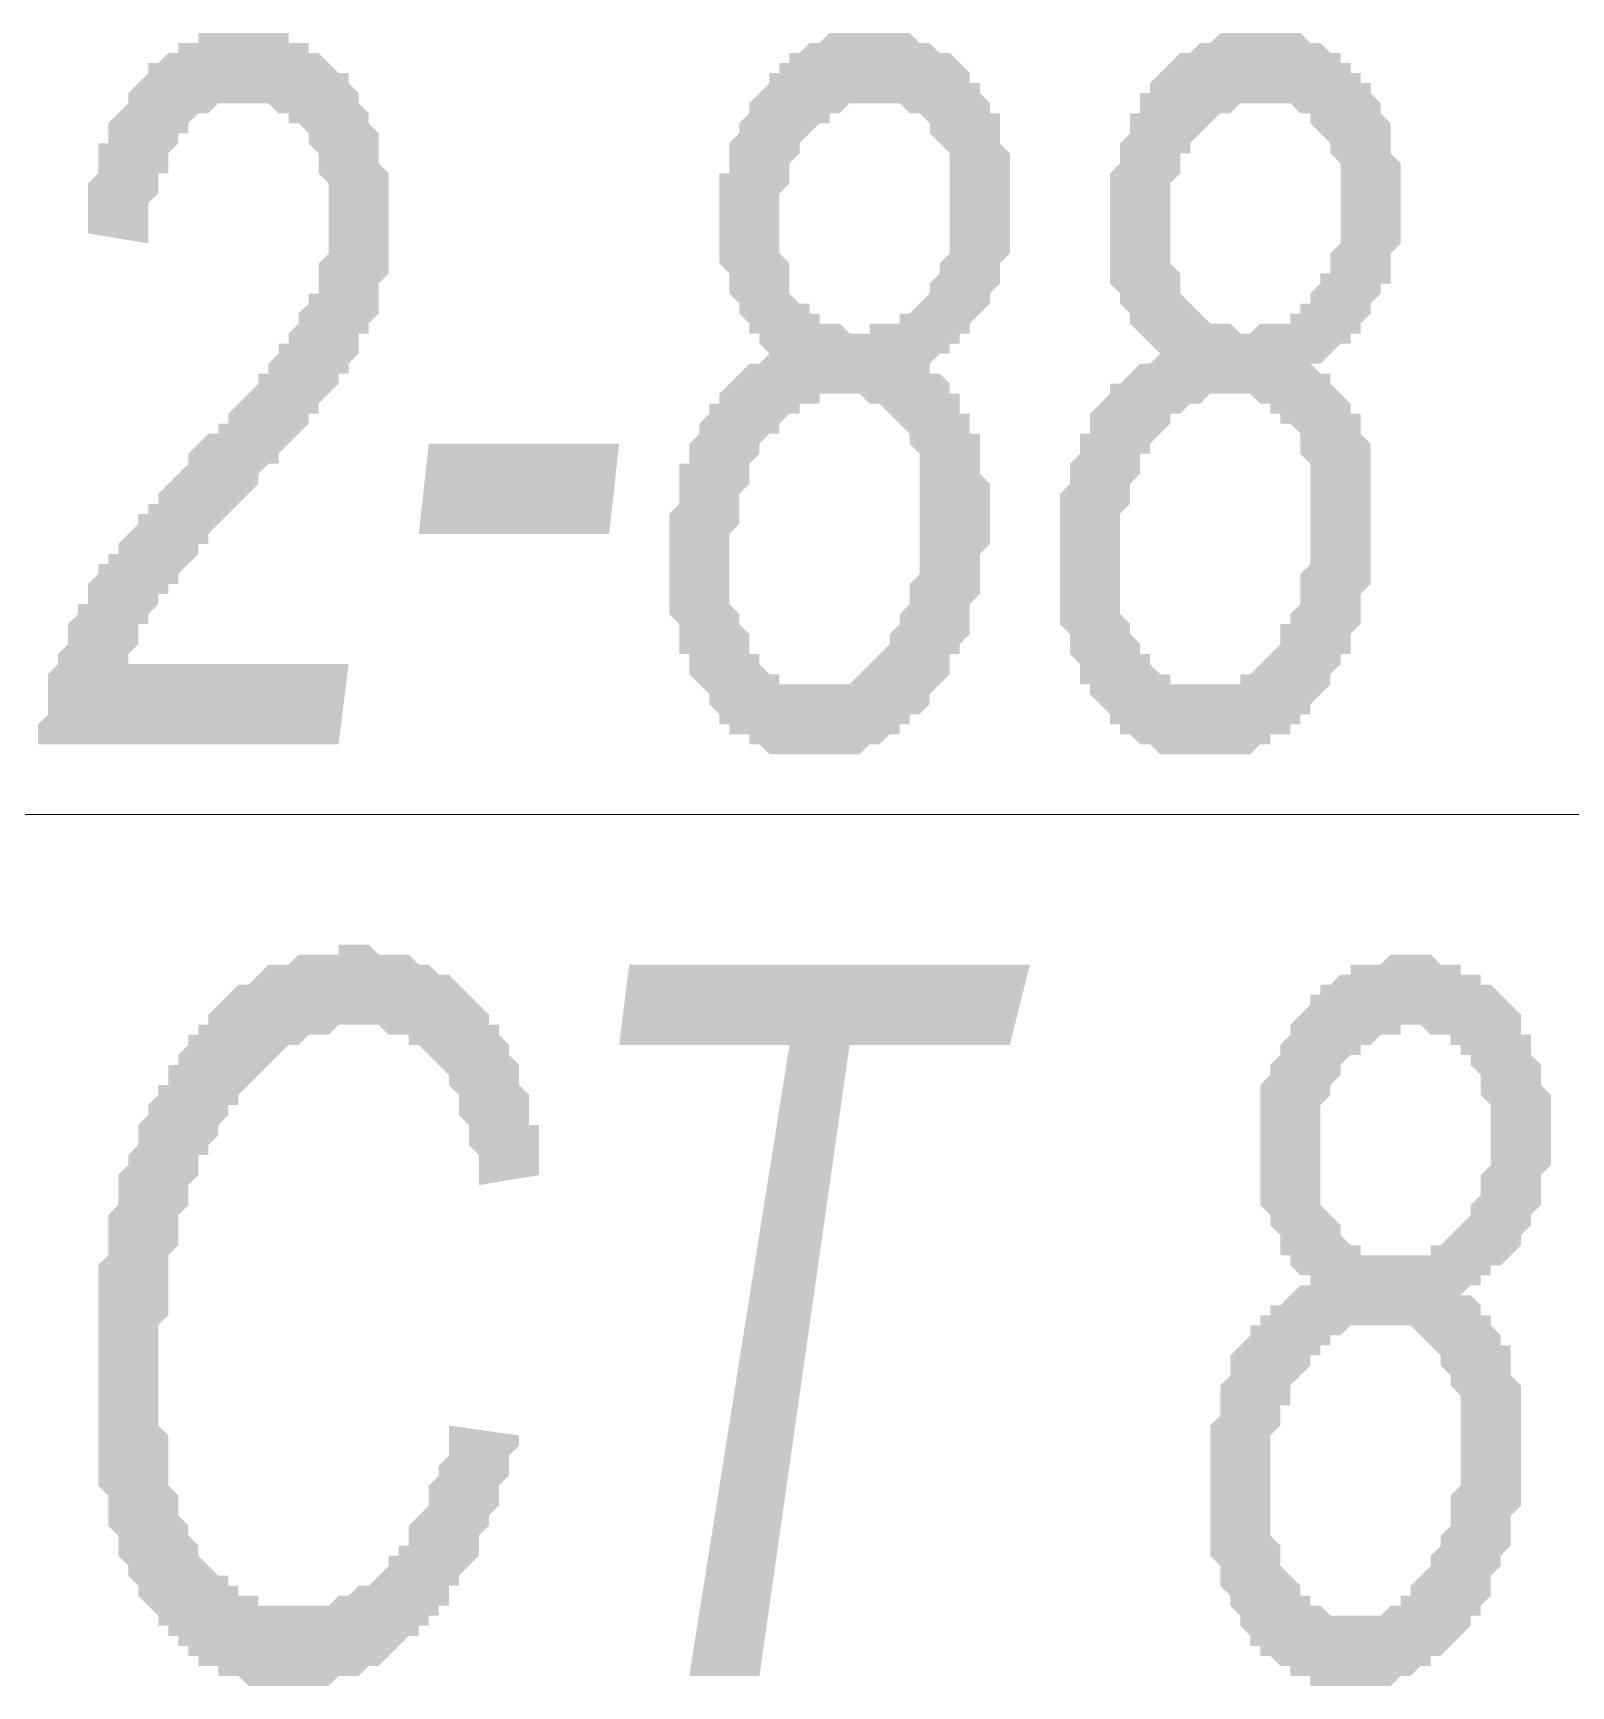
# Model space of a CAD drawing. Header units: millimetres. Extents: x 1372 to 666090, y 1285 to 31551.
# Drawn here: x 533478 to 534119, y 26214 to 26903 of the extents above; entities that cross this region are included whole.
import ezdxf

# ---------------------------------------------------------------- set-up
doc = ezdxf.new("R2010")
doc.units = ezdxf.units.MM
doc.layers.add('PDF _0', color=7, linetype='Continuous')
doc.layers.add('PDF _75-АЗ Штамп', color=7, linetype='Continuous')

msp = doc.modelspace()

# ---------------------------------------------------------------- hatches: boundary and pattern name
at = {"layer": 'PDF _75-АЗ Штамп', "transparency": 33554559}
for points in [[(533480.43, 26606.52), (533480.43, 26610.69), (533480.43, 26614.86), (533484.6, 26619.03), (533484.6, 26623.2), (533484.6, 26627.38), (533484.6, 26631.55), (533484.6, 26635.72), (533488.77, 26639.89), (533488.77, 26644.06), (533488.77, 26644.06), (533492.94, 26648.23), (533492.94, 26648.23), (533492.94, 26652.4), (533492.94, 26656.57), (533497.11, 26660.75), (533497.11, 26664.92), (533501.28, 26664.92), (533501.28, 26669.09), (533501.28, 26673.26), (533505.45, 26677.43), (533505.45, 26681.6), (533509.63, 26681.6), (533509.63, 26685.77), (533509.63, 26685.77), (533513.8, 26685.77), (533513.8, 26689.94), (533513.8, 26689.94), (533517.97, 26694.11), (533517.97, 26694.11), (533522.14, 26698.29), (533522.14, 26702.46), (533526.31, 26702.46), (533526.31, 26706.63), (533530.48, 26706.63), (533530.48, 26710.8), (533534.65, 26714.97), (533534.65, 26714.97), (533538.82, 26719.14), (533542.99, 26723.31), (533542.99, 26727.48), (533547.17, 26731.66), (533551.34, 26735.83), (533555.51, 26735.83), (533555.51, 26740), (533559.68, 26740), (533559.68, 26744.17), (533563.85, 26748.34), (533568.02, 26752.51), (533568.02, 26752.51), (533572.19, 26756.68), (533572.19, 26760.85), (533576.36, 26760.85), (533576.36, 26765.02), (533580.54, 26769.2), (533580.54, 26769.2), (533580.54, 26769.2), (533580.54, 26773.37), (533584.71, 26773.37), (533584.71, 26777.54), (533588.88, 26781.71), (533588.88, 26785.88), (533593.05, 26790.05), (533593.05, 26794.22), (533597.22, 26794.22), (533597.22, 26798.39), (533597.22, 26802.57), (533597.22, 26802.57), (533597.22, 26806.74), (533601.39, 26810.91), (533601.39, 26815.08), (533601.39, 26819.25), (533601.39, 26823.42), (533601.39, 26827.59), (533601.39, 26831.76), (533601.39, 26831.76), (533601.39, 26835.93), (533601.39, 26840.11), (533597.22, 26844.28), (533597.22, 26848.45), (533597.22, 26852.62), (533593.05, 26856.79), (533593.05, 26856.79), (533593.05, 26860.96), (533588.88, 26865.13), (533584.71, 26865.13), (533584.71, 26869.3), (533580.54, 26869.3), (533580.54, 26869.3), (533576.36, 26873.48), (533572.19, 26873.48), (533572.19, 26873.48), (533568.02, 26873.48), (533568.02, 26873.48), (533563.85, 26873.48), (533559.68, 26873.48), (533559.68, 26873.48), (533555.51, 26873.48), (533551.34, 26869.3), (533551.34, 26869.3), (533547.17, 26869.3), (533542.99, 26865.13), (533542.99, 26860.96), (533538.82, 26860.96), (533538.82, 26856.79), (533538.82, 26856.79), (533534.65, 26852.62), (533534.65, 26848.45), (533534.65, 26844.28), (533530.48, 26844.28), (533530.48, 26840.11), (533530.48, 26835.93), (533526.31, 26831.76), (533526.31, 26827.59), (533526.31, 26823.42), (533526.31, 26819.25), (533526.31, 26815.08), (533501.28, 26819.25), (533501.28, 26823.42), (533501.28, 26827.59), (533501.28, 26831.76), (533501.28, 26835.93), (533501.28, 26840.11), (533505.45, 26844.28), (533505.45, 26848.45), (533505.45, 26852.62), (533505.45, 26856.79), (533509.63, 26856.79), (533509.63, 26860.96), (533509.63, 26865.13), (533513.8, 26869.3), (533513.8, 26869.3), (533517.97, 26873.48), (533517.97, 26877.65), (533522.14, 26881.82), (533522.14, 26881.82), (533522.14, 26881.82), (533526.31, 26885.99), (533526.31, 26890.16), (533530.48, 26890.16), (533534.65, 26894.33), (533534.65, 26894.33), (533538.82, 26894.33), (533538.82, 26898.5), (533542.99, 26898.5), (533547.17, 26898.5), (533547.17, 26902.67), (533551.34, 26902.67), (533555.51, 26902.67), (533555.51, 26902.67), (533559.68, 26902.67), (533563.85, 26902.67), (533563.85, 26902.67), (533568.02, 26902.67), (533572.19, 26902.67), (533576.36, 26902.67), (533576.36, 26902.67), (533580.54, 26902.67), (533584.71, 26902.67), (533584.71, 26898.5), (533588.88, 26898.5), (533593.05, 26898.5), (533593.05, 26894.33), (533597.22, 26894.33), (533597.22, 26894.33), (533601.39, 26890.16), (533601.39, 26890.16), (533605.56, 26885.99), (533609.73, 26885.99), (533609.73, 26881.82), (533613.9, 26877.65), (533613.9, 26877.65), (533613.9, 26873.48), (533618.08, 26869.3), (533618.08, 26865.13), (533618.08, 26865.13), (533622.25, 26860.96), (533622.25, 26856.79), (533622.25, 26852.62), (533622.25, 26848.45), (533626.42, 26844.28), (533626.42, 26840.11), (533626.42, 26835.93), (533626.42, 26831.76), (533626.42, 26827.59), (533626.42, 26823.42), (533626.42, 26823.42), (533626.42, 26819.25), (533626.42, 26815.08), (533626.42, 26810.91), (533626.42, 26810.91), (533626.42, 26806.74), (533626.42, 26802.57), (533622.25, 26798.39), (533622.25, 26794.22), (533622.25, 26790.05), (533622.25, 26785.88), (533618.08, 26781.71), (533618.08, 26777.54), (533613.9, 26777.54), (533613.9, 26773.37), (533613.9, 26769.2), (533613.9, 26769.2), (533609.73, 26765.02), (533609.73, 26765.02), (533609.73, 26760.85), (533609.73, 26760.85), (533605.56, 26760.85), (533605.56, 26756.68), (533605.56, 26756.68), (533601.39, 26752.51), (533601.39, 26752.51), (533597.22, 26748.34), (533597.22, 26744.17), (533593.05, 26744.17), (533593.05, 26740), (533588.88, 26735.83), (533588.88, 26735.83), (533584.71, 26731.66), (533580.54, 26727.48), (533580.54, 26723.31), (533576.36, 26723.31), (533572.19, 26719.14), (533572.19, 26714.97), (533568.02, 26710.8), (533563.85, 26706.63), (533559.68, 26702.46), (533559.68, 26702.46), (533555.51, 26698.29), (533551.34, 26694.11), (533551.34, 26689.94), (533547.17, 26689.94), (533547.17, 26685.77), (533542.99, 26681.6), (533542.99, 26681.6), (533538.82, 26677.43), (533538.82, 26673.26), (533534.65, 26673.26), (533534.65, 26669.09), (533530.48, 26669.09), (533530.48, 26664.92), (533526.31, 26660.75), (533526.31, 26656.57), (533522.14, 26656.57), (533522.14, 26652.4), (533522.14, 26648.23), (533517.97, 26644.06), (533517.97, 26644.06), (533517.97, 26639.89), (533609.73, 26639.89), (533605.56, 26606.52)], [(533651.45, 26322.88), (533680.64, 26318.71), (533680.64, 26314.54), (533676.47, 26310.37), (533676.47, 26306.2), (533676.47, 26302.02), (533672.3, 26297.85), (533672.3, 26293.68), (533672.3, 26289.51), (533668.13, 26285.34), (533668.13, 26281.17), (533668.13, 26281.17), (533663.96, 26277), (533663.96, 26272.83), (533663.96, 26268.65), (533659.79, 26264.48), (533659.79, 26264.48), (533655.62, 26260.31), (533655.62, 26256.14), (533651.45, 26256.14), (533651.45, 26251.97), (533651.45, 26247.8), (533647.27, 26247.8), (533647.27, 26243.63), (533643.1, 26243.63), (533643.1, 26239.46), (533638.93, 26239.46), (533638.93, 26235.29), (533634.76, 26235.29), (533630.59, 26231.11), (533630.59, 26231.11), (533626.42, 26226.94), (533626.42, 26226.94), (533622.25, 26222.77), (533618.08, 26222.77), (533618.08, 26222.77), (533613.9, 26218.6), (533609.73, 26218.6), (533609.73, 26218.6), (533605.56, 26218.6), (533601.39, 26214.43), (533601.39, 26214.43), (533597.22, 26214.43), (533593.05, 26214.43), (533593.05, 26214.43), (533588.88, 26214.43), (533584.71, 26214.43), (533584.71, 26214.43), (533584.71, 26214.43), (533580.54, 26214.43), (533576.36, 26214.43), (533572.19, 26214.43), (533572.19, 26214.43), (533568.02, 26214.43), (533563.85, 26218.6), (533563.85, 26218.6), (533559.68, 26218.6), (533555.51, 26218.6), (533555.51, 26222.77), (533551.34, 26222.77), (533547.17, 26222.77), (533547.17, 26226.94), (533542.99, 26226.94), (533542.99, 26231.11), (533538.82, 26231.11), (533538.82, 26235.29), (533534.65, 26235.29), (533534.65, 26239.46), (533530.48, 26239.46), (533530.48, 26243.63), (533526.31, 26247.8), (533526.31, 26247.8), (533526.31, 26247.8), (533522.14, 26251.97), (533522.14, 26256.14), (533517.97, 26260.31), (533517.97, 26260.31), (533517.97, 26264.48), (533513.8, 26268.65), (533513.8, 26272.83), (533513.8, 26272.83), (533513.8, 26277), (533509.63, 26281.17), (533509.63, 26285.34), (533509.63, 26289.51), (533509.63, 26293.68), (533505.45, 26297.85), (533505.45, 26302.02), (533505.45, 26306.2), (533505.45, 26310.37), (533505.45, 26314.54), (533505.45, 26318.71), (533505.45, 26322.88), (533505.45, 26327.05), (533505.45, 26331.22), (533505.45, 26335.39), (533505.45, 26339.56), (533505.45, 26343.74), (533505.45, 26347.91), (533505.45, 26352.08), (533505.45, 26356.25), (533505.45, 26360.42), (533505.45, 26364.59), (533505.45, 26368.76), (533505.45, 26372.93), (533505.45, 26377.11), (533505.45, 26381.28), (533505.45, 26385.45), (533505.45, 26389.62), (533509.63, 26393.79), (533509.63, 26397.96), (533509.63, 26402.13), (533509.63, 26406.3), (533509.63, 26406.3), (533509.63, 26410.47), (533513.8, 26414.65), (533513.8, 26418.82), (533513.8, 26422.99), (533513.8, 26427.16), (533517.97, 26431.33), (533517.97, 26435.5), (533517.97, 26435.5), (533522.14, 26439.67), (533522.14, 26443.84), (533522.14, 26448.02), (533526.31, 26452.19), (533526.31, 26452.19), (533526.31, 26456.36), (533530.48, 26460.53), (533530.48, 26464.7), (533534.65, 26464.7), (533534.65, 26468.87), (533534.65, 26473.04), (533538.82, 26473.04), (533538.82, 26477.21), (533542.99, 26481.38), (533542.99, 26485.56), (533547.17, 26485.56), (533547.17, 26489.73), (533551.34, 26489.73), (533551.34, 26493.9), (533555.51, 26498.07), (533555.51, 26498.07), (533559.68, 26502.24), (533559.68, 26502.24), (533563.85, 26506.41), (533568.02, 26506.41), (533568.02, 26506.41), (533572.19, 26510.58), (533572.19, 26510.58), (533576.36, 26514.75), (533580.54, 26514.75), (533580.54, 26514.75), (533584.71, 26514.75), (533588.88, 26518.93), (533588.88, 26518.93), (533593.05, 26518.93), (533597.22, 26518.93), (533597.22, 26518.93), (533601.39, 26518.93), (533605.56, 26518.93), (533605.56, 26523.1), (533609.73, 26523.1), (533613.9, 26523.1), (533613.9, 26523.1), (533618.08, 26523.1), (533622.25, 26518.93), (533626.42, 26518.93), (533626.42, 26518.93), (533630.59, 26518.93), (533634.76, 26518.93), (533634.76, 26518.93), (533638.93, 26514.75), (533643.1, 26514.75), (533643.1, 26514.75), (533647.27, 26510.58), (533651.45, 26510.58), (533651.45, 26510.58), (533655.62, 26506.41), (533655.62, 26506.41), (533659.79, 26502.24), (533659.79, 26502.24), (533663.96, 26498.07), (533663.96, 26498.07), (533663.96, 26498.07), (533668.13, 26493.9), (533668.13, 26489.73), (533672.3, 26489.73), (533672.3, 26485.56), (533676.47, 26481.38), (533676.47, 26477.21), (533676.47, 26477.21), (533680.64, 26473.04), (533680.64, 26468.87), (533680.64, 26464.7), (533684.81, 26460.53), (533684.81, 26456.36), (533684.81, 26452.19), (533684.81, 26448.02), (533688.99, 26448.02), (533688.99, 26443.84), (533688.99, 26439.67), (533688.99, 26435.5), (533688.99, 26427.16), (533688.99, 26427.16), (533663.96, 26422.99), (533663.96, 26427.16), (533663.96, 26435.5), (533659.79, 26439.67), (533659.79, 26443.84), (533659.79, 26448.02), (533659.79, 26448.02), (533655.62, 26452.19), (533655.62, 26456.36), (533655.62, 26460.53), (533651.45, 26464.7), (533651.45, 26464.7), (533651.45, 26468.87), (533647.27, 26473.04), (533647.27, 26473.04), (533643.1, 26477.21), (533643.1, 26477.21), (533638.93, 26481.38), (533638.93, 26481.38), (533634.76, 26481.38), (533634.76, 26485.56), (533630.59, 26485.56), (533626.42, 26485.56), (533626.42, 26485.56), (533622.25, 26489.73), (533618.08, 26489.73), (533613.9, 26489.73), (533613.9, 26489.73), (533609.73, 26489.73), (533609.73, 26489.73), (533605.56, 26489.73), (533601.39, 26485.56), (533601.39, 26485.56), (533597.22, 26485.56), (533593.05, 26485.56), (533593.05, 26485.56), (533588.88, 26481.38), (533584.71, 26481.38), (533584.71, 26481.38), (533580.54, 26477.21), (533580.54, 26477.21), (533576.36, 26473.04), (533576.36, 26473.04), (533572.19, 26468.87), (533572.19, 26468.87), (533568.02, 26464.7), (533568.02, 26464.7), (533563.85, 26460.53), (533563.85, 26456.36), (533559.68, 26456.36), (533559.68, 26452.19), (533555.51, 26448.02), (533555.51, 26443.84), (533551.34, 26439.67), (533551.34, 26439.67), (533551.34, 26435.5), (533547.17, 26435.5), (533547.17, 26431.33), (533547.17, 26427.16), (533542.99, 26422.99), (533542.99, 26418.82), (533542.99, 26414.65), (533542.99, 26414.65), (533538.82, 26410.47), (533538.82, 26406.3), (533538.82, 26402.13), (533538.82, 26397.96), (533534.65, 26393.79), (533534.65, 26389.62), (533534.65, 26385.45), (533534.65, 26381.28), (533534.65, 26377.11), (533534.65, 26372.93), (533534.65, 26368.76), (533530.48, 26364.59), (533530.48, 26360.42), (533530.48, 26356.25), (533530.48, 26352.08), (533530.48, 26347.91), (533530.48, 26343.74), (533530.48, 26339.56), (533530.48, 26335.39), (533530.48, 26331.22), (533530.48, 26327.05), (533530.48, 26322.88), (533534.65, 26318.71), (533534.65, 26314.54), (533534.65, 26310.37), (533534.65, 26306.2), (533534.65, 26302.02), (533534.65, 26297.85), (533538.82, 26293.68), (533538.82, 26289.51), (533538.82, 26289.51), (533538.82, 26285.34), (533542.99, 26281.17), (533542.99, 26277), (533542.99, 26277), (533547.17, 26272.83), (533547.17, 26272.83), (533547.17, 26268.65), (533551.34, 26264.48), (533551.34, 26264.48), (533555.51, 26260.31), (533559.68, 26260.31), (533559.68, 26256.14), (533563.85, 26256.14), (533563.85, 26251.97), (533568.02, 26251.97), (533572.19, 26251.97), (533572.19, 26247.8), (533576.36, 26247.8), (533580.54, 26247.8), (533580.54, 26247.8), (533584.71, 26247.8), (533588.88, 26247.8), (533588.88, 26247.8), (533593.05, 26247.8), (533593.05, 26247.8), (533597.22, 26247.8), (533601.39, 26247.8), (533601.39, 26247.8), (533605.56, 26251.97), (533605.56, 26251.97), (533609.73, 26251.97), (533613.9, 26256.14), (533613.9, 26256.14), (533618.08, 26256.14), (533622.25, 26260.31), (533622.25, 26260.31), (533626.42, 26264.48), (533626.42, 26268.65), (533630.59, 26268.65), (533630.59, 26272.83), (533634.76, 26272.83), (533634.76, 26277), (533634.76, 26281.17), (533638.93, 26285.34), (533638.93, 26285.34), (533643.1, 26289.51), (533643.1, 26293.68), (533643.1, 26297.85), (533647.27, 26302.02), (533647.27, 26306.2), (533647.27, 26306.2), (533651.45, 26310.37), (533651.45, 26314.54), (533651.45, 26318.71), (533651.45, 26322.88)], [(533751.55, 26218.6), (533793.27, 26481.38), (533722.36, 26481.38), (533726.53, 26514.75), (533893.37, 26514.75), (533885.03, 26481.38), (533818.29, 26481.38), (533780.75, 26218.6)]]:
    msp.add_hatch(color=256, dxfattribs=at).paths.add_polyline_path(points)
h = msp.add_hatch(color=256, dxfattribs=at)
h.paths.add_polyline_path([(533789.09, 26769.2), (533784.92, 26769.2), (533780.75, 26773.37), (533780.75, 26777.54), (533776.58, 26777.54), (533776.58, 26781.71), (533772.41, 26785.88), (533772.41, 26785.88), (533772.41, 26790.05), (533768.24, 26794.22), (533768.24, 26794.22), (533768.24, 26798.39), (533768.24, 26802.57), (533764.07, 26806.74), (533764.07, 26810.91), (533764.07, 26815.08), (533764.07, 26819.25), (533764.07, 26823.42), (533764.07, 26827.59), (533764.07, 26831.76), (533764.07, 26835.93), (533764.07, 26840.11), (533764.07, 26844.28), (533768.24, 26844.28), (533768.24, 26848.45), (533768.24, 26852.62), (533768.24, 26856.79), (533772.41, 26860.96), (533772.41, 26865.13), (533776.58, 26869.3), (533776.58, 26869.3), (533776.58, 26873.48), (533780.75, 26877.65), (533780.75, 26877.65), (533784.92, 26881.82), (533784.92, 26885.99), (533789.09, 26885.99), (533789.09, 26890.16), (533793.27, 26890.16), (533793.27, 26894.33), (533797.44, 26894.33), (533797.44, 26894.33), (533801.61, 26898.5), (533805.78, 26898.5), (533805.78, 26898.5), (533809.95, 26902.67), (533814.12, 26902.67), (533814.12, 26902.67), (533818.29, 26902.67), (533822.46, 26902.67), (533822.46, 26902.67), (533826.63, 26902.67), (533830.81, 26902.67), (533834.98, 26902.67), (533834.98, 26902.67), (533839.15, 26902.67), (533843.32, 26902.67), (533843.32, 26902.67), (533847.49, 26898.5), (533851.66, 26898.5), (533851.66, 26898.5), (533855.83, 26894.33), (533860, 26894.33), (533860, 26894.33), (533864.18, 26890.16), (533864.18, 26890.16), (533868.35, 26885.99), (533868.35, 26885.99), (533868.35, 26881.82), (533872.52, 26881.82), (533872.52, 26877.65), (533876.69, 26873.48), (533876.69, 26869.3), (533880.86, 26869.3), (533880.86, 26865.13), (533880.86, 26860.96), (533880.86, 26856.79), (533885.03, 26852.62), (533885.03, 26848.45), (533885.03, 26844.28), (533885.03, 26840.11), (533885.03, 26835.93), (533885.03, 26831.76), (533885.03, 26831.76), (533885.03, 26827.59), (533885.03, 26823.42), (533885.03, 26819.25), (533885.03, 26815.08), (533885.03, 26810.91), (533880.86, 26806.74), (533880.86, 26802.57), (533880.86, 26798.39), (533880.86, 26798.39), (533876.69, 26794.22), (533876.69, 26794.22), (533876.69, 26790.05), (533872.52, 26785.88), (533872.52, 26785.88), (533868.35, 26781.71), (533868.35, 26777.54), (533864.18, 26777.54), (533864.18, 26773.37), (533860, 26773.37), (533860, 26769.2), (533855.83, 26769.2), (533851.66, 26765.02), (533851.66, 26765.02), (533851.66, 26760.85), (533855.83, 26760.85), (533860, 26756.68), (533860, 26752.51), (533864.18, 26752.51), (533864.18, 26748.34), (533864.18, 26744.17), (533868.35, 26744.17), (533868.35, 26740), (533868.35, 26735.83), (533872.52, 26735.83), (533872.52, 26731.66), (533872.52, 26727.48), (533872.52, 26723.31), (533872.52, 26719.14), (533876.69, 26714.97), (533876.69, 26710.8), (533876.69, 26706.63), (533876.69, 26702.46), (533876.69, 26698.29), (533876.69, 26694.11), (533876.69, 26689.94), (533872.52, 26685.77), (533872.52, 26681.6), (533872.52, 26677.43), (533872.52, 26673.26), (533872.52, 26673.26), (533872.52, 26669.09), (533868.35, 26664.92), (533868.35, 26660.75), (533868.35, 26656.57), (533868.35, 26652.4), (533864.18, 26648.23), (533864.18, 26644.06), (533860, 26644.06), (533860, 26639.89), (533860, 26635.72), (533855.83, 26631.55), (533855.83, 26631.55), (533851.66, 26627.38), (533851.66, 26627.38), (533851.66, 26623.2), (533847.49, 26619.03), (533843.32, 26619.03), (533843.32, 26614.86), (533839.15, 26614.86), (533839.15, 26610.69), (533834.98, 26610.69), (533834.98, 26610.69), (533830.81, 26606.52), (533826.63, 26606.52), (533826.63, 26606.52), (533822.46, 26602.35), (533822.46, 26602.35), (533818.29, 26602.35), (533814.12, 26602.35), (533809.95, 26602.35), (533809.95, 26602.35), (533805.78, 26602.35), (533801.61, 26602.35), (533801.61, 26602.35), (533797.44, 26602.35), (533793.27, 26602.35), (533789.09, 26602.35), (533789.09, 26602.35), (533784.92, 26602.35), (533780.75, 26606.52), (533780.75, 26606.52), (533776.58, 26606.52), (533776.58, 26610.69), (533772.41, 26610.69), (533768.24, 26610.69), (533768.24, 26614.86), (533764.07, 26614.86), (533764.07, 26619.03), (533759.9, 26623.2), (533759.9, 26623.2), (533759.9, 26627.38), (533755.72, 26631.55), (533755.72, 26631.55), (533751.55, 26635.72), (533751.55, 26639.89), (533751.55, 26644.06), (533747.38, 26644.06), (533747.38, 26648.23), (533747.38, 26652.4), (533747.38, 26656.57), (533743.21, 26660.75), (533743.21, 26664.92), (533743.21, 26669.09), (533743.21, 26673.26), (533743.21, 26677.43), (533743.21, 26681.6), (533743.21, 26685.77), (533743.21, 26689.94), (533743.21, 26694.11), (533743.21, 26698.29), (533743.21, 26702.46), (533747.38, 26706.63), (533747.38, 26710.8), (533747.38, 26714.97), (533747.38, 26719.14), (533747.38, 26723.31), (533751.55, 26723.31), (533751.55, 26727.48), (533751.55, 26731.66), (533755.72, 26735.83), (533755.72, 26735.83), (533755.72, 26740), (533759.9, 26744.17), (533759.9, 26748.34), (533764.07, 26748.34), (533764.07, 26752.51), (533768.24, 26756.68), (533768.24, 26756.68), (533772.41, 26760.85), (533772.41, 26760.85), (533776.58, 26765.02), (533780.75, 26765.02), (533780.75, 26765.02), (533784.92, 26769.2), (533789.09, 26769.2)], flags=0)
h.paths.add_polyline_path([(533789.09, 26823.42), (533789.09, 26815.08), (533789.09, 26810.91), (533789.09, 26810.91), (533793.27, 26806.74), (533793.27, 26802.57), (533793.27, 26798.39), (533793.27, 26794.22), (533797.44, 26790.05), (533797.44, 26790.05), (533801.61, 26790.05), (533801.61, 26785.88), (533805.78, 26785.88), (533805.78, 26781.71), (533809.95, 26781.71), (533814.12, 26781.71), (533814.12, 26781.71), (533818.29, 26777.54), (533822.46, 26777.54), (533822.46, 26777.54), (533826.63, 26777.54), (533826.63, 26781.71), (533830.81, 26781.71), (533834.98, 26781.71), (533834.98, 26781.71), (533839.15, 26781.71), (533839.15, 26785.88), (533843.32, 26785.88), (533847.49, 26790.05), (533847.49, 26790.05), (533851.66, 26794.22), (533851.66, 26794.22), (533851.66, 26798.39), (533855.83, 26802.57), (533855.83, 26802.57), (533855.83, 26806.74), (533860, 26810.91), (533860, 26815.08), (533860, 26819.25), (533860, 26823.42), (533860, 26827.59), (533860, 26831.76), (533860, 26831.76), (533860, 26835.93), (533860, 26840.11), (533860, 26844.28), (533860, 26848.45), (533860, 26852.62), (533855.83, 26856.79), (533855.83, 26856.79), (533851.66, 26860.96), (533851.66, 26860.96), (533851.66, 26865.13), (533847.49, 26869.3), (533847.49, 26869.3), (533843.32, 26869.3), (533839.15, 26873.48), (533839.15, 26873.48), (533834.98, 26873.48), (533830.81, 26873.48), (533830.81, 26873.48), (533830.81, 26873.48), (533826.63, 26873.48), (533822.46, 26873.48), (533818.29, 26873.48), (533818.29, 26873.48), (533814.12, 26869.3), (533809.95, 26869.3), (533809.95, 26869.3), (533809.95, 26865.13), (533805.78, 26865.13), (533801.61, 26860.96), (533801.61, 26860.96), (533797.44, 26856.79), (533797.44, 26852.62), (533797.44, 26852.62), (533793.27, 26848.45), (533793.27, 26848.45), (533793.27, 26844.28), (533793.27, 26840.11), (533789.09, 26835.93), (533789.09, 26831.76), (533789.09, 26827.59), (533789.09, 26823.42), (533789.09, 26823.42)], flags=0)
h.paths.add_polyline_path([(533768.24, 26677.43), (533768.24, 26673.26), (533768.24, 26669.09), (533768.24, 26664.92), (533772.41, 26660.75), (533772.41, 26656.57), (533772.41, 26656.57), (533772.41, 26656.57), (533776.58, 26652.4), (533776.58, 26648.23), (533776.58, 26644.06), (533780.75, 26644.06), (533780.75, 26639.89), (533784.92, 26635.72), (533784.92, 26635.72), (533789.09, 26635.72), (533789.09, 26631.55), (533793.27, 26631.55), (533797.44, 26631.55), (533797.44, 26631.55), (533801.61, 26631.55), (533805.78, 26631.55), (533805.78, 26631.55), (533809.95, 26631.55), (533809.95, 26631.55), (533814.12, 26631.55), (533818.29, 26631.55), (533818.29, 26631.55), (533822.46, 26635.72), (533822.46, 26635.72), (533826.63, 26639.89), (533826.63, 26639.89), (533830.81, 26644.06), (533830.81, 26644.06), (533834.98, 26648.23), (533834.98, 26652.4), (533839.15, 26656.57), (533839.15, 26656.57), (533839.15, 26660.75), (533843.32, 26664.92), (533843.32, 26669.09), (533843.32, 26673.26), (533847.49, 26677.43), (533847.49, 26681.6), (533847.49, 26685.77), (533847.49, 26685.77), (533847.49, 26689.94), (533847.49, 26694.11), (533847.49, 26698.29), (533847.49, 26702.46), (533847.49, 26706.63), (533847.49, 26710.8), (533847.49, 26714.97), (533847.49, 26719.14), (533847.49, 26723.31), (533847.49, 26723.31), (533847.49, 26727.48), (533843.32, 26731.66), (533843.32, 26735.83), (533839.15, 26740), (533839.15, 26740), (533839.15, 26740), (533834.98, 26744.17), (533834.98, 26744.17), (533830.81, 26748.34), (533826.63, 26748.34), (533826.63, 26748.34), (533822.46, 26752.51), (533818.29, 26752.51), (533818.29, 26752.51), (533814.12, 26752.51), (533814.12, 26752.51), (533809.95, 26752.51), (533805.78, 26752.51), (533805.78, 26748.34), (533801.61, 26748.34), (533797.44, 26748.34), (533797.44, 26744.17), (533793.27, 26744.17), (533793.27, 26744.17), (533789.09, 26740), (533789.09, 26735.83), (533784.92, 26735.83), (533780.75, 26731.66), (533780.75, 26731.66), (533780.75, 26727.48), (533780.75, 26727.48), (533776.58, 26723.31), (533776.58, 26719.14), (533776.58, 26714.97), (533772.41, 26710.8), (533772.41, 26706.63), (533772.41, 26706.63), (533772.41, 26702.46), (533772.41, 26698.29), (533768.24, 26694.11), (533768.24, 26689.94), (533768.24, 26685.77), (533768.24, 26681.6), (533768.24, 26677.43)], flags=0)
h = msp.add_hatch(color=256, dxfattribs=at)
h.paths.add_polyline_path([(533947.6, 26769.2), (533947.6, 26769.2), (533943.43, 26773.37), (533939.26, 26777.54), (533939.26, 26777.54), (533935.09, 26781.71), (533935.09, 26785.88), (533935.09, 26785.88), (533930.91, 26790.05), (533930.91, 26794.22), (533930.91, 26794.22), (533926.74, 26798.39), (533926.74, 26802.57), (533926.74, 26806.74), (533926.74, 26810.91), (533926.74, 26815.08), (533926.74, 26819.25), (533926.74, 26823.42), (533926.74, 26827.59), (533926.74, 26831.76), (533926.74, 26835.93), (533926.74, 26840.11), (533926.74, 26844.28), (533926.74, 26844.28), (533930.91, 26848.45), (533930.91, 26852.62), (533930.91, 26856.79), (533935.09, 26860.96), (533935.09, 26865.13), (533935.09, 26869.3), (533939.26, 26869.3), (533939.26, 26873.48), (533939.26, 26877.65), (533943.43, 26877.65), (533943.43, 26881.82), (533947.6, 26885.99), (533947.6, 26885.99), (533951.77, 26890.16), (533951.77, 26890.16), (533955.94, 26894.33), (533960.11, 26894.33), (533960.11, 26894.33), (533964.28, 26898.5), (533964.28, 26898.5), (533968.45, 26898.5), (533972.63, 26902.67), (533972.63, 26902.67), (533976.8, 26902.67), (533980.97, 26902.67), (533980.97, 26902.67), (533985.14, 26902.67), (533989.31, 26902.67), (533993.48, 26902.67), (533993.48, 26902.67), (533997.65, 26902.67), (534001.82, 26902.67), (534006, 26902.67), (534006, 26902.67), (534010.17, 26898.5), (534014.34, 26898.5), (534014.34, 26898.5), (534018.51, 26894.33), (534018.51, 26894.33), (534022.68, 26894.33), (534022.68, 26890.16), (534026.85, 26890.16), (534026.85, 26885.99), (534031.02, 26885.99), (534031.02, 26881.82), (534035.19, 26881.82), (534035.19, 26877.65), (534039.36, 26873.48), (534039.36, 26869.3), (534039.36, 26869.3), (534043.54, 26865.13), (534043.54, 26860.96), (534043.54, 26856.79), (534043.54, 26852.62), (534047.71, 26848.45), (534047.71, 26844.28), (534047.71, 26840.11), (534047.71, 26835.93), (534047.71, 26831.76), (534047.71, 26831.76), (534047.71, 26827.59), (534047.71, 26823.42), (534047.71, 26819.25), (534047.71, 26815.08), (534043.54, 26810.91), (534043.54, 26806.74), (534043.54, 26802.57), (534043.54, 26798.39), (534039.36, 26798.39), (534039.36, 26794.22), (534039.36, 26794.22), (534035.19, 26790.05), (534035.19, 26785.88), (534035.19, 26785.88), (534031.02, 26781.71), (534031.02, 26777.54), (534026.85, 26777.54), (534026.85, 26773.37), (534022.68, 26773.37), (534018.51, 26769.2), (534018.51, 26769.2), (534014.34, 26765.02), (534010.17, 26765.02), (534014.34, 26760.85), (534018.51, 26760.85), (534018.51, 26756.68), (534022.68, 26752.51), (534022.68, 26752.51), (534026.85, 26748.34), (534026.85, 26744.17), (534031.02, 26744.17), (534031.02, 26740), (534031.02, 26735.83), (534031.02, 26735.83), (534035.19, 26731.66), (534035.19, 26727.48), (534035.19, 26723.31), (534035.19, 26719.14), (534035.19, 26714.97), (534035.19, 26710.8), (534035.19, 26706.63), (534035.19, 26702.46), (534035.19, 26698.29), (534035.19, 26694.11), (534035.19, 26689.94), (534035.19, 26685.77), (534035.19, 26681.6), (534035.19, 26677.43), (534035.19, 26673.26), (534035.19, 26673.26), (534031.02, 26669.09), (534031.02, 26664.92), (534031.02, 26660.75), (534031.02, 26656.57), (534026.85, 26652.4), (534026.85, 26648.23), (534026.85, 26644.06), (534022.68, 26644.06), (534022.68, 26639.89), (534018.51, 26635.72), (534018.51, 26631.55), (534018.51, 26631.55), (534014.34, 26627.38), (534014.34, 26627.38), (534010.17, 26623.2), (534010.17, 26619.03), (534006, 26619.03), (534006, 26614.86), (534001.82, 26614.86), (534001.82, 26610.69), (533997.65, 26610.69), (533993.48, 26610.69), (533993.48, 26606.52), (533989.31, 26606.52), (533989.31, 26606.52), (533985.14, 26602.35), (533980.97, 26602.35), (533980.97, 26602.35), (533976.8, 26602.35), (533972.63, 26602.35), (533968.45, 26602.35), (533968.45, 26602.35), (533964.28, 26602.35), (533960.11, 26602.35), (533960.11, 26602.35), (533955.94, 26602.35), (533951.77, 26602.35), (533947.6, 26602.35), (533947.6, 26602.35), (533943.43, 26606.52), (533943.43, 26606.52), (533939.26, 26606.52), (533935.09, 26610.69), (533935.09, 26610.69), (533930.91, 26610.69), (533930.91, 26614.86), (533926.74, 26614.86), (533926.74, 26619.03), (533922.57, 26623.2), (533922.57, 26623.2), (533918.4, 26627.38), (533918.4, 26631.55), (533914.23, 26631.55), (533914.23, 26635.72), (533914.23, 26639.89), (533910.06, 26644.06), (533910.06, 26644.06), (533910.06, 26648.23), (533910.06, 26652.4), (533905.89, 26656.57), (533905.89, 26660.75), (533905.89, 26664.92), (533905.89, 26669.09), (533905.89, 26673.26), (533905.89, 26677.43), (533905.89, 26681.6), (533905.89, 26685.77), (533905.89, 26689.94), (533905.89, 26694.11), (533905.89, 26698.29), (533905.89, 26702.46), (533905.89, 26706.63), (533905.89, 26710.8), (533910.06, 26714.97), (533910.06, 26719.14), (533910.06, 26723.31), (533910.06, 26723.31), (533914.23, 26727.48), (533914.23, 26731.66), (533914.23, 26735.83), (533918.4, 26735.83), (533918.4, 26740), (533918.4, 26744.17), (533922.57, 26748.34), (533922.57, 26748.34), (533926.74, 26752.51), (533926.74, 26756.68), (533930.91, 26756.68), (533935.09, 26760.85), (533935.09, 26760.85), (533939.26, 26765.02), (533939.26, 26765.02), (533943.43, 26765.02), (533947.6, 26769.2), (533947.6, 26769.2)], flags=0)
h.paths.add_polyline_path([(533951.77, 26823.42), (533951.77, 26815.08), (533951.77, 26810.91), (533951.77, 26810.91), (533951.77, 26806.74), (533955.94, 26802.57), (533955.94, 26798.39), (533955.94, 26794.22), (533960.11, 26790.05), (533960.11, 26790.05), (533960.11, 26790.05), (533964.28, 26785.88), (533964.28, 26785.88), (533968.45, 26781.71), (533972.63, 26781.71), (533972.63, 26781.71), (533976.8, 26781.71), (533980.97, 26777.54), (533980.97, 26777.54), (533980.97, 26777.54), (533985.14, 26777.54), (533989.31, 26781.71), (533993.48, 26781.71), (533993.48, 26781.71), (533997.65, 26781.71), (534001.82, 26781.71), (534001.82, 26785.88), (534006, 26785.88), (534006, 26790.05), (534010.17, 26790.05), (534010.17, 26794.22), (534010.17, 26794.22), (534014.34, 26798.39), (534014.34, 26802.57), (534018.51, 26802.57), (534018.51, 26806.74), (534018.51, 26810.91), (534022.68, 26815.08), (534022.68, 26819.25), (534022.68, 26823.42), (534022.68, 26827.59), (534022.68, 26831.76), (534022.68, 26831.76), (534022.68, 26835.93), (534022.68, 26840.11), (534022.68, 26844.28), (534022.68, 26848.45), (534018.51, 26852.62), (534018.51, 26856.79), (534018.51, 26856.79), (534014.34, 26860.96), (534014.34, 26860.96), (534010.17, 26865.13), (534010.17, 26869.3), (534006, 26869.3), (534006, 26869.3), (534001.82, 26873.48), (534001.82, 26873.48), (533997.65, 26873.48), (533993.48, 26873.48), (533989.31, 26873.48), (533989.31, 26873.48), (533989.31, 26873.48), (533985.14, 26873.48), (533980.97, 26873.48), (533980.97, 26873.48), (533976.8, 26869.3), (533972.63, 26869.3), (533972.63, 26869.3), (533968.45, 26865.13), (533968.45, 26865.13), (533964.28, 26860.96), (533964.28, 26860.96), (533960.11, 26856.79), (533960.11, 26852.62), (533955.94, 26852.62), (533955.94, 26848.45), (533955.94, 26848.45), (533955.94, 26844.28), (533951.77, 26840.11), (533951.77, 26835.93), (533951.77, 26831.76), (533951.77, 26827.59), (533951.77, 26823.42), (533951.77, 26823.42)], flags=0)
h.paths.add_polyline_path([(533930.91, 26677.43), (533930.91, 26673.26), (533930.91, 26669.09), (533930.91, 26664.92), (533930.91, 26660.75), (533935.09, 26656.57), (533935.09, 26656.57), (533935.09, 26656.57), (533935.09, 26652.4), (533939.26, 26648.23), (533939.26, 26644.06), (533943.43, 26644.06), (533943.43, 26639.89), (533947.6, 26635.72), (533947.6, 26635.72), (533951.77, 26635.72), (533951.77, 26631.55), (533955.94, 26631.55), (533960.11, 26631.55), (533960.11, 26631.55), (533964.28, 26631.55), (533968.45, 26631.55), (533968.45, 26631.55), (533968.45, 26631.55), (533972.63, 26631.55), (533976.8, 26631.55), (533976.8, 26631.55), (533980.97, 26631.55), (533980.97, 26635.72), (533985.14, 26635.72), (533989.31, 26639.89), (533989.31, 26639.89), (533993.48, 26644.06), (533993.48, 26644.06), (533997.65, 26648.23), (533997.65, 26652.4), (533997.65, 26656.57), (534001.82, 26656.57), (534001.82, 26660.75), (534006, 26664.92), (534006, 26669.09), (534006, 26673.26), (534006, 26677.43), (534010.17, 26681.6), (534010.17, 26685.77), (534010.17, 26685.77), (534010.17, 26689.94), (534010.17, 26694.11), (534010.17, 26698.29), (534010.17, 26702.46), (534010.17, 26706.63), (534010.17, 26710.8), (534010.17, 26714.97), (534010.17, 26719.14), (534010.17, 26723.31), (534010.17, 26723.31), (534006, 26727.48), (534006, 26731.66), (534006, 26735.83), (534001.82, 26740), (534001.82, 26740), (533997.65, 26740), (533997.65, 26744.17), (533993.48, 26744.17), (533993.48, 26748.34), (533989.31, 26748.34), (533989.31, 26748.34), (533985.14, 26752.51), (533980.97, 26752.51), (533976.8, 26752.51), (533976.8, 26752.51), (533972.63, 26752.51), (533972.63, 26752.51), (533968.45, 26752.51), (533964.28, 26748.34), (533964.28, 26748.34), (533960.11, 26748.34), (533955.94, 26744.17), (533955.94, 26744.17), (533951.77, 26744.17), (533951.77, 26740), (533947.6, 26735.83), (533947.6, 26735.83), (533943.43, 26731.66), (533943.43, 26731.66), (533943.43, 26727.48), (533939.26, 26727.48), (533939.26, 26723.31), (533939.26, 26719.14), (533935.09, 26714.97), (533935.09, 26710.8), (533935.09, 26706.63), (533935.09, 26706.63), (533930.91, 26702.46), (533930.91, 26698.29), (533930.91, 26694.11), (533930.91, 26689.94), (533930.91, 26685.77), (533930.91, 26681.6), (533930.91, 26677.43)], flags=0)
h = msp.add_hatch(color=256, dxfattribs=at)
h.paths.add_polyline_path([(534010.17, 26381.28), (534010.17, 26385.45), (534006, 26385.45), (534001.82, 26389.62), (534001.82, 26393.79), (533997.65, 26393.79), (533997.65, 26397.96), (533997.65, 26402.13), (533993.48, 26406.3), (533993.48, 26406.3), (533993.48, 26410.47), (533989.31, 26414.65), (533989.31, 26418.82), (533989.31, 26422.99), (533989.31, 26427.16), (533989.31, 26427.16), (533989.31, 26431.33), (533989.31, 26435.5), (533989.31, 26439.67), (533989.31, 26443.84), (533989.31, 26448.02), (533989.31, 26452.19), (533989.31, 26456.36), (533989.31, 26460.53), (533989.31, 26464.7), (533993.48, 26468.87), (533993.48, 26468.87), (533993.48, 26473.04), (533997.65, 26477.21), (533997.65, 26481.38), (534001.82, 26485.56), (534001.82, 26485.56), (534001.82, 26489.73), (534006, 26493.9), (534006, 26493.9), (534010.17, 26498.07), (534010.17, 26502.24), (534014.34, 26502.24), (534014.34, 26506.41), (534018.51, 26506.41), (534018.51, 26506.41), (534022.68, 26510.58), (534026.85, 26510.58), (534026.85, 26514.75), (534031.02, 26514.75), (534035.19, 26514.75), (534035.19, 26514.75), (534039.36, 26514.75), (534043.54, 26518.93), (534043.54, 26518.93), (534047.71, 26518.93), (534051.88, 26518.93), (534051.88, 26518.93), (534056.05, 26518.93), (534060.22, 26518.93), (534064.39, 26514.75), (534064.39, 26514.75), (534068.56, 26514.75), (534072.73, 26514.75), (534072.73, 26510.58), (534076.91, 26510.58), (534081.08, 26510.58), (534081.08, 26506.41), (534085.25, 26506.41), (534085.25, 26506.41), (534089.42, 26502.24), (534089.42, 26502.24), (534093.59, 26498.07), (534093.59, 26498.07), (534097.76, 26493.9), (534097.76, 26489.73), (534097.76, 26485.56), (534101.93, 26485.56), (534101.93, 26481.38), (534101.93, 26477.21), (534106.1, 26473.04), (534106.1, 26468.87), (534106.1, 26464.7), (534106.1, 26464.7), (534110.27, 26460.53), (534110.27, 26456.36), (534110.27, 26452.19), (534110.27, 26448.02), (534110.27, 26443.84), (534110.27, 26439.67), (534110.27, 26435.5), (534110.27, 26431.33), (534106.1, 26427.16), (534106.1, 26422.99), (534106.1, 26422.99), (534106.1, 26418.82), (534106.1, 26414.65), (534101.93, 26410.47), (534101.93, 26406.3), (534101.93, 26406.3), (534097.76, 26402.13), (534097.76, 26402.13), (534097.76, 26397.96), (534093.59, 26393.79), (534093.59, 26393.79), (534089.42, 26389.62), (534085.25, 26389.62), (534085.25, 26385.45), (534081.08, 26385.45), (534081.08, 26381.28), (534076.91, 26381.28), (534072.73, 26377.11), (534076.91, 26377.11), (534081.08, 26372.93), (534081.08, 26368.76), (534085.25, 26368.76), (534085.25, 26364.59), (534089.42, 26360.42), (534089.42, 26360.42), (534089.42, 26356.25), (534093.59, 26356.25), (534093.59, 26352.08), (534093.59, 26347.91), (534093.59, 26343.74), (534097.76, 26339.56), (534097.76, 26335.39), (534097.76, 26331.22), (534097.76, 26327.05), (534097.76, 26322.88), (534097.76, 26318.71), (534097.76, 26314.54), (534097.76, 26310.37), (534097.76, 26306.2), (534097.76, 26306.2), (534097.76, 26302.02), (534097.76, 26297.85), (534097.76, 26293.68), (534097.76, 26289.51), (534093.59, 26285.34), (534093.59, 26281.17), (534093.59, 26277), (534093.59, 26272.83), (534089.42, 26268.65), (534089.42, 26268.65), (534089.42, 26264.48), (534085.25, 26260.31), (534085.25, 26256.14), (534085.25, 26251.97), (534081.08, 26247.8), (534081.08, 26247.8), (534081.08, 26243.63), (534076.91, 26243.63), (534076.91, 26239.46), (534072.73, 26235.29), (534072.73, 26235.29), (534068.56, 26231.11), (534068.56, 26231.11), (534064.39, 26226.94), (534060.22, 26226.94), (534060.22, 26222.77), (534056.05, 26222.77), (534056.05, 26222.77), (534051.88, 26218.6), (534047.71, 26218.6), (534047.71, 26218.6), (534043.54, 26214.43), (534039.36, 26214.43), (534039.36, 26214.43), (534035.19, 26214.43), (534031.02, 26214.43), (534031.02, 26214.43), (534026.85, 26214.43), (534022.68, 26214.43), (534018.51, 26214.43), (534018.51, 26214.43), (534014.34, 26214.43), (534010.17, 26214.43), (534010.17, 26218.6), (534006, 26218.6), (534001.82, 26218.6), (534001.82, 26222.77), (533997.65, 26222.77), (533997.65, 26222.77), (533993.48, 26226.94), (533989.31, 26226.94), (533989.31, 26231.11), (533985.14, 26231.11), (533985.14, 26235.29), (533985.14, 26235.29), (533980.97, 26239.46), (533980.97, 26243.63), (533976.8, 26247.8), (533976.8, 26247.8), (533976.8, 26251.97), (533972.63, 26256.14), (533972.63, 26260.31), (533972.63, 26264.48), (533968.45, 26268.65), (533968.45, 26268.65), (533968.45, 26272.83), (533968.45, 26277), (533968.45, 26281.17), (533968.45, 26285.34), (533968.45, 26289.51), (533968.45, 26293.68), (533968.45, 26297.85), (533968.45, 26302.02), (533968.45, 26306.2), (533968.45, 26310.37), (533968.45, 26314.54), (533968.45, 26318.71), (533968.45, 26322.88), (533972.63, 26327.05), (533972.63, 26331.22), (533972.63, 26335.39), (533972.63, 26339.56), (533976.8, 26343.74), (533976.8, 26343.74), (533976.8, 26347.91), (533976.8, 26352.08), (533980.97, 26356.25), (533980.97, 26356.25), (533985.14, 26360.42), (533985.14, 26364.59), (533989.31, 26364.59), (533989.31, 26368.76), (533993.48, 26368.76), (533993.48, 26372.93), (533997.65, 26372.93), (534001.82, 26377.11), (534001.82, 26377.11), (534006, 26381.28), (534010.17, 26381.28), (534010.17, 26381.28)], flags=0)
h.paths.add_polyline_path([(534014.34, 26435.5), (534014.34, 26431.33), (534014.34, 26427.16), (534014.34, 26422.99), (534014.34, 26418.82), (534014.34, 26414.65), (534018.51, 26410.47), (534018.51, 26410.47), (534022.68, 26406.3), (534022.68, 26406.3), (534022.68, 26402.13), (534026.85, 26397.96), (534026.85, 26397.96), (534031.02, 26397.96), (534031.02, 26393.79), (534035.19, 26393.79), (534039.36, 26393.79), (534043.54, 26393.79), (534043.54, 26393.79), (534043.54, 26393.79), (534047.71, 26393.79), (534051.88, 26393.79), (534056.05, 26393.79), (534056.05, 26393.79), (534060.22, 26393.79), (534060.22, 26397.96), (534064.39, 26397.96), (534068.56, 26402.13), (534068.56, 26402.13), (534072.73, 26406.3), (534072.73, 26406.3), (534072.73, 26406.3), (534076.91, 26410.47), (534076.91, 26414.65), (534081.08, 26418.82), (534081.08, 26422.99), (534081.08, 26422.99), (534081.08, 26427.16), (534085.25, 26431.33), (534085.25, 26435.5), (534085.25, 26439.67), (534085.25, 26443.84), (534085.25, 26443.84), (534085.25, 26448.02), (534085.25, 26452.19), (534085.25, 26456.36), (534081.08, 26460.53), (534081.08, 26464.7), (534081.08, 26468.87), (534076.91, 26473.04), (534076.91, 26477.21), (534076.91, 26477.21), (534072.73, 26477.21), (534072.73, 26481.38), (534068.56, 26481.38), (534068.56, 26485.56), (534064.39, 26485.56), (534060.22, 26485.56), (534060.22, 26485.56), (534056.05, 26489.73), (534051.88, 26489.73), (534051.88, 26489.73), (534047.71, 26489.73), (534047.71, 26485.56), (534043.54, 26485.56), (534039.36, 26485.56), (534039.36, 26485.56), (534035.19, 26481.38), (534031.02, 26481.38), (534031.02, 26481.38), (534031.02, 26477.21), (534026.85, 26477.21), (534022.68, 26473.04), (534022.68, 26468.87), (534022.68, 26468.87), (534018.51, 26464.7), (534018.51, 26460.53), (534018.51, 26460.53), (534014.34, 26456.36), (534014.34, 26452.19), (534014.34, 26448.02), (534014.34, 26443.84), (534014.34, 26439.67), (534014.34, 26435.5), (534014.34, 26435.5)], flags=0)
h.paths.add_polyline_path([(533993.48, 26293.68), (533993.48, 26289.51), (533993.48, 26285.34), (533993.48, 26281.17), (533993.48, 26277), (533997.65, 26272.83), (533997.65, 26268.65), (533997.65, 26268.65), (533997.65, 26264.48), (534001.82, 26260.31), (534001.82, 26260.31), (534006, 26256.14), (534006, 26251.97), (534010.17, 26251.97), (534010.17, 26251.97), (534010.17, 26247.8), (534014.34, 26247.8), (534018.51, 26243.63), (534018.51, 26243.63), (534022.68, 26243.63), (534026.85, 26243.63), (534031.02, 26243.63), (534031.02, 26243.63), (534031.02, 26243.63), (534035.19, 26243.63), (534039.36, 26243.63), (534039.36, 26243.63), (534043.54, 26247.8), (534043.54, 26247.8), (534047.71, 26247.8), (534047.71, 26251.97), (534051.88, 26251.97), (534051.88, 26256.14), (534056.05, 26260.31), (534056.05, 26260.31), (534060.22, 26264.48), (534060.22, 26268.65), (534064.39, 26272.83), (534064.39, 26277), (534064.39, 26277), (534068.56, 26281.17), (534068.56, 26285.34), (534068.56, 26289.51), (534068.56, 26293.68), (534072.73, 26297.85), (534072.73, 26302.02), (534072.73, 26306.2), (534072.73, 26310.37), (534072.73, 26314.54), (534072.73, 26318.71), (534072.73, 26318.71), (534072.73, 26322.88), (534072.73, 26327.05), (534072.73, 26331.22), (534072.73, 26335.39), (534068.56, 26339.56), (534068.56, 26343.74), (534068.56, 26343.74), (534064.39, 26347.91), (534064.39, 26352.08), (534064.39, 26352.08), (534060.22, 26356.25), (534060.22, 26356.25), (534056.05, 26360.42), (534056.05, 26360.42), (534051.88, 26364.59), (534047.71, 26364.59), (534047.71, 26364.59), (534043.54, 26364.59), (534039.36, 26364.59), (534039.36, 26364.59), (534035.19, 26364.59), (534035.19, 26364.59), (534031.02, 26364.59), (534026.85, 26364.59), (534026.85, 26364.59), (534022.68, 26360.42), (534018.51, 26360.42), (534018.51, 26356.25), (534014.34, 26356.25), (534014.34, 26352.08), (534010.17, 26352.08), (534010.17, 26347.91), (534006, 26343.74), (534006, 26343.74), (534006, 26343.74), (534001.82, 26339.56), (534001.82, 26335.39), (534001.82, 26331.22), (533997.65, 26331.22), (533997.65, 26327.05), (533997.65, 26322.88), (533993.48, 26318.71), (533993.48, 26314.54), (533993.48, 26310.37), (533993.48, 26306.2), (533993.48, 26302.02), (533993.48, 26297.85), (533993.48, 26293.68), (533993.48, 26293.68)], flags=0)

# ---------------------------------------------------------------- linework, layer by layer
at = {"layer": 'PDF _0', "lineweight": 18}
msp.add_lwpolyline([(541355.61, 26577.32), (523039.97, 26577.32)], close=True, dxfattribs=at)
at = {"layer": 'PDF _75-АЗ Штамп', "lineweight": 18, "transparency": 33554559}
msp.add_solid([(533638.93, 26694.11), (533643.1, 26731.66), (533718.18, 26694.11), (533722.36, 26731.66)], dxfattribs=at)

doc.saveas('drawing.dxf')
